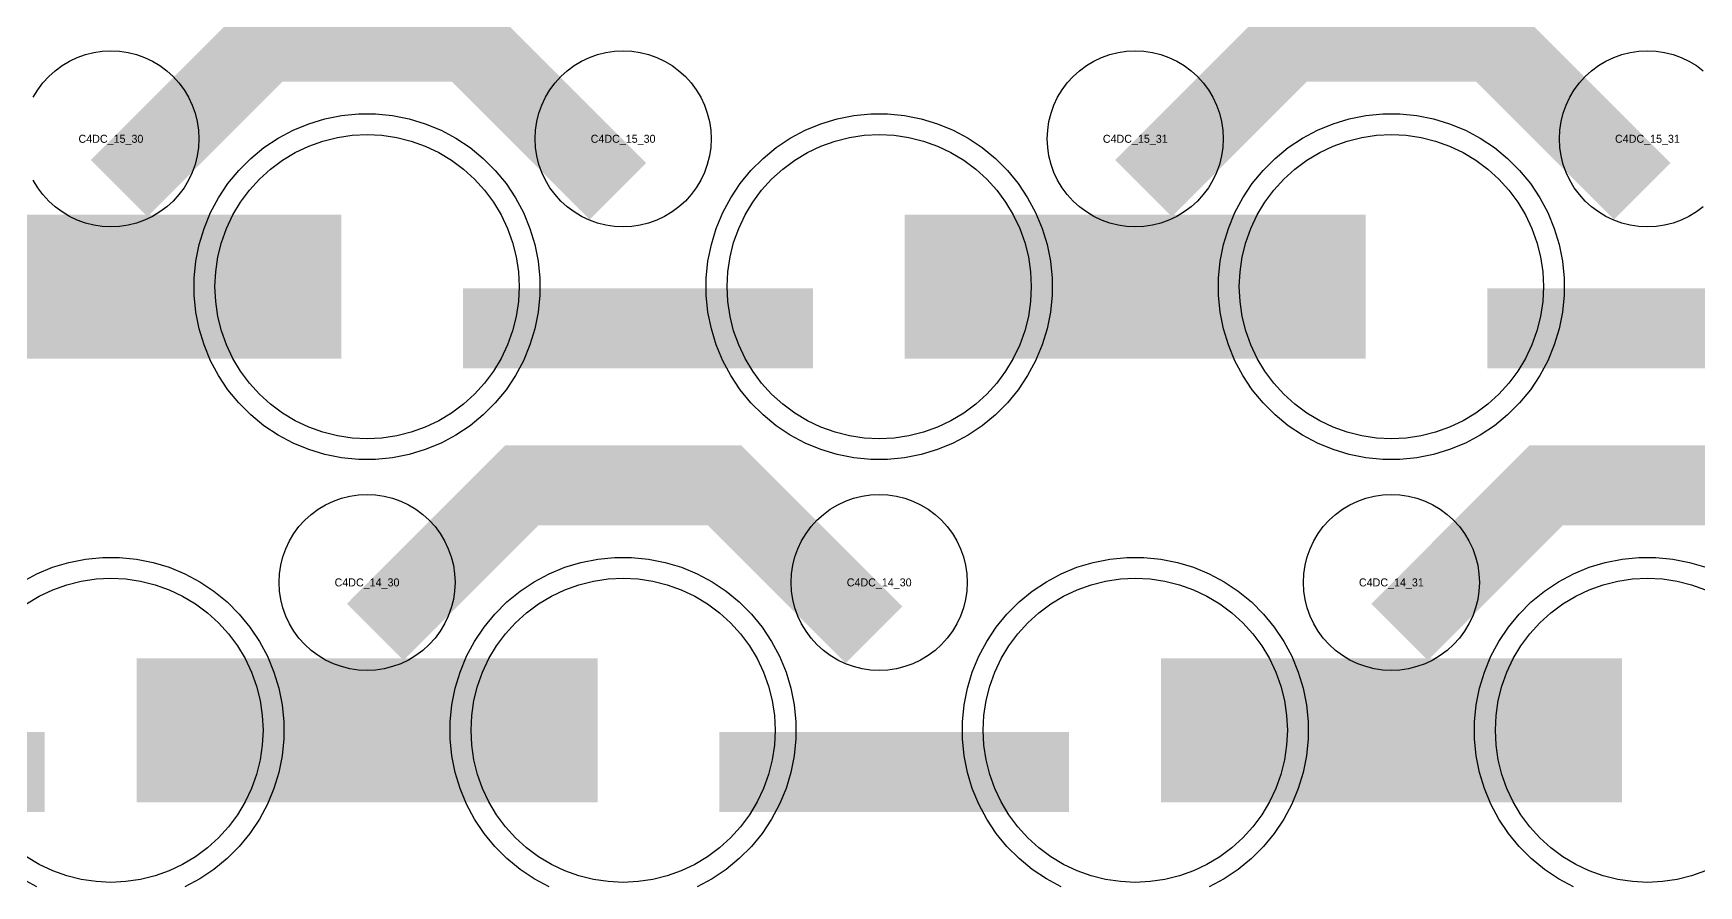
# Model space of a CAD drawing. Extents: x -11880 to 11880, y -14992 to 14992.
# Drawn here: x -2424 to -1904, y -12948 to -12682 of the extents above; entities that cross this region are included whole.
import ezdxf
from ezdxf.enums import TextEntityAlignment as Align

# ---------------------------------------------------------------- set-up
doc = ezdxf.new("R2010")
doc.units = 0
doc.header["$MEASUREMENT"] = 0
for name, color, linetype in [('GDS_775_DT_237', 138, 'CONTINUOUS'), ('RDL1_FS', 34, 'CONTINUOUS'), ('RDL_BS', 160, 'CONTINUOUS')]:
    doc.layers.add(name, color=color, linetype=linetype)

msp = doc.modelspace()

# ---------------------------------------------------------------- linework, layer by layer
at = {"layer": 'RDL1_FS', "color": 240, "true_color": 0xed1f24}
for points in [[(-2320, -12808.614), (-2324.657, -12808.385), (-2329.268, -12807.701), (-2333.791, -12806.569), (-2338.181, -12804.997), (-2342.395, -12803.005), (-2346.395, -12800.607), (-2350.14, -12797.829), (-2353.594, -12794.699), (-2356.724, -12791.245), (-2359.502, -12787.5), (-2361.9, -12783.5), (-2363.892, -12779.286), (-2365.464, -12774.896), (-2366.596, -12770.373), (-2367.28, -12765.762), (-2367.509, -12761.105), (-2367.28, -12756.448), (-2366.596, -12751.837), (-2365.464, -12747.314), (-2363.892, -12742.924), (-2361.9, -12738.71), (-2359.502, -12734.71), (-2356.724, -12730.965), (-2353.594, -12727.511), (-2350.14, -12724.381), (-2346.395, -12721.603), (-2342.395, -12719.205), (-2338.181, -12717.213), (-2333.791, -12715.641), (-2329.268, -12714.509), (-2324.657, -12713.825), (-2320, -12713.596), (-2315.343, -12713.825), (-2310.732, -12714.509), (-2306.209, -12715.641), (-2301.819, -12717.213), (-2297.605, -12719.205), (-2293.605, -12721.603), (-2289.86, -12724.381), (-2286.406, -12727.511), (-2283.276, -12730.965), (-2280.498, -12734.71), (-2278.1, -12738.71), (-2276.108, -12742.924), (-2274.536, -12747.314), (-2273.404, -12751.837), (-2272.72, -12756.448), (-2272.491, -12761.105), (-2272.72, -12765.762), (-2273.404, -12770.373), (-2274.536, -12774.896), (-2276.108, -12779.286), (-2278.1, -12783.5), (-2280.498, -12787.5), (-2283.276, -12791.245), (-2286.406, -12794.699), (-2289.86, -12797.829), (-2293.605, -12800.607), (-2297.605, -12803.005), (-2301.819, -12804.997), (-2306.209, -12806.569), (-2310.732, -12807.701), (-2315.343, -12808.385)], [(-2160, -12808.614), (-2164.657, -12808.385), (-2169.268, -12807.701), (-2173.791, -12806.569), (-2178.181, -12804.997), (-2182.395, -12803.005), (-2186.395, -12800.607), (-2190.14, -12797.829), (-2193.594, -12794.699), (-2196.724, -12791.245), (-2199.502, -12787.5), (-2201.9, -12783.5), (-2203.892, -12779.286), (-2205.464, -12774.896), (-2206.596, -12770.373), (-2207.28, -12765.762), (-2207.509, -12761.105), (-2207.28, -12756.448), (-2206.596, -12751.837), (-2205.464, -12747.314), (-2203.892, -12742.924), (-2201.9, -12738.71), (-2199.502, -12734.71), (-2196.724, -12730.965), (-2193.594, -12727.511), (-2190.14, -12724.381), (-2186.395, -12721.603), (-2182.395, -12719.205), (-2178.181, -12717.213), (-2173.791, -12715.641), (-2169.268, -12714.509), (-2164.657, -12713.825), (-2160, -12713.596), (-2155.343, -12713.825), (-2150.732, -12714.509), (-2146.209, -12715.641), (-2141.819, -12717.213), (-2137.605, -12719.205), (-2133.605, -12721.603), (-2129.86, -12724.381), (-2126.406, -12727.511), (-2123.276, -12730.965), (-2120.498, -12734.71), (-2118.1, -12738.71), (-2116.108, -12742.924), (-2114.536, -12747.314), (-2113.404, -12751.837), (-2112.72, -12756.448), (-2112.491, -12761.105), (-2112.72, -12765.762), (-2113.404, -12770.373), (-2114.536, -12774.896), (-2116.108, -12779.286), (-2118.1, -12783.5), (-2120.498, -12787.5), (-2123.276, -12791.245), (-2126.406, -12794.699), (-2129.86, -12797.829), (-2133.605, -12800.607), (-2137.605, -12803.005), (-2141.819, -12804.997), (-2146.209, -12806.569), (-2150.732, -12807.701), (-2155.343, -12808.385)], [(-2000, -12808.614), (-2004.657, -12808.385), (-2009.268, -12807.701), (-2013.791, -12806.569), (-2018.181, -12804.997), (-2022.395, -12803.005), (-2026.395, -12800.607), (-2030.14, -12797.829), (-2033.594, -12794.699), (-2036.724, -12791.245), (-2039.502, -12787.5), (-2041.9, -12783.5), (-2043.892, -12779.286), (-2045.464, -12774.896), (-2046.596, -12770.373), (-2047.28, -12765.762), (-2047.509, -12761.105), (-2047.28, -12756.448), (-2046.596, -12751.837), (-2045.464, -12747.314), (-2043.892, -12742.924), (-2041.9, -12738.71), (-2039.502, -12734.71), (-2036.724, -12730.965), (-2033.594, -12727.511), (-2030.14, -12724.381), (-2026.395, -12721.603), (-2022.395, -12719.205), (-2018.181, -12717.213), (-2013.791, -12715.641), (-2009.268, -12714.509), (-2004.657, -12713.825), (-2000, -12713.596), (-1995.343, -12713.825), (-1990.732, -12714.509), (-1986.209, -12715.641), (-1981.819, -12717.213), (-1977.605, -12719.205), (-1973.605, -12721.603), (-1969.86, -12724.381), (-1966.406, -12727.511), (-1963.276, -12730.965), (-1960.498, -12734.71), (-1958.1, -12738.71), (-1956.108, -12742.924), (-1954.536, -12747.314), (-1953.404, -12751.837), (-1952.72, -12756.448), (-1952.491, -12761.105), (-1952.72, -12765.762), (-1953.404, -12770.373), (-1954.536, -12774.896), (-1956.108, -12779.286), (-1958.1, -12783.5), (-1960.498, -12787.5), (-1963.276, -12791.245), (-1966.406, -12794.699), (-1969.86, -12797.829), (-1973.605, -12800.607), (-1977.605, -12803.005), (-1981.819, -12804.997), (-1986.209, -12806.569), (-1990.732, -12807.701), (-1995.343, -12808.385)]]:
    msp.add_lwpolyline(points, close=True, dxfattribs=at)
for points in [[(-2471.998, -12761.105, 45, 45, 0), (-2399.998, -12761.105, 45, 45, 0)], [(-2399.998, -12761.105, 45, 45, 0), (-2327.998, -12761.105, 45, 45, 0)], [(-2151.998, -12761.105, 45, 45, 0), (-2079.998, -12761.105, 45, 45, 0)], [(-2079.998, -12761.105, 45, 45, 0), (-2007.998, -12761.105, 45, 45, 0)]]:
    msp.add_lwpolyline(points, format="xyseb", dxfattribs=at)
at = {"layer": 'RDL1_FS'}
for points in [[(-2426.395, -12860.163), (-2422.395, -12857.765), (-2418.181, -12855.773), (-2413.791, -12854.201), (-2409.268, -12853.069), (-2404.657, -12852.385), (-2400, -12852.156), (-2395.343, -12852.385), (-2390.732, -12853.069), (-2386.209, -12854.201), (-2381.819, -12855.773), (-2377.605, -12857.765), (-2373.605, -12860.163), (-2369.86, -12862.941), (-2366.406, -12866.071), (-2363.276, -12869.525), (-2360.498, -12873.27), (-2358.1, -12877.27), (-2356.108, -12881.484), (-2354.536, -12885.874), (-2353.404, -12890.397), (-2352.72, -12895.008), (-2352.491, -12899.665), (-2352.72, -12904.322), (-2353.404, -12908.933), (-2354.536, -12913.456), (-2356.108, -12917.846), (-2358.1, -12922.06), (-2360.498, -12926.06), (-2363.276, -12929.805), (-2366.406, -12933.259), (-2369.86, -12936.389), (-2373.605, -12939.167), (-2377.605, -12941.565), (-2381.819, -12943.557), (-2386.209, -12945.129), (-2390.732, -12946.261), (-2395.343, -12946.945), (-2400, -12947.174), (-2404.657, -12946.945), (-2409.268, -12946.261), (-2413.791, -12945.129), (-2418.181, -12943.557), (-2422.395, -12941.565), (-2426.395, -12939.167)], [(-1901.819, -12943.557), (-1906.209, -12945.129), (-1910.732, -12946.261), (-1915.343, -12946.945), (-1920, -12947.174), (-1924.657, -12946.945), (-1929.268, -12946.261), (-1933.791, -12945.129), (-1938.181, -12943.557), (-1942.395, -12941.565), (-1946.395, -12939.167), (-1950.14, -12936.389), (-1953.594, -12933.259), (-1956.724, -12929.805), (-1959.502, -12926.06), (-1961.9, -12922.06), (-1963.892, -12917.846), (-1965.464, -12913.456), (-1966.596, -12908.933), (-1967.28, -12904.322), (-1967.509, -12899.665), (-1967.28, -12895.008), (-1966.596, -12890.397), (-1965.464, -12885.874), (-1963.892, -12881.484), (-1961.9, -12877.27), (-1959.502, -12873.27), (-1956.724, -12869.525), (-1953.594, -12866.071), (-1950.14, -12862.941), (-1946.395, -12860.163), (-1942.395, -12857.765), (-1938.181, -12855.773), (-1933.791, -12854.201), (-1929.268, -12853.069), (-1924.657, -12852.385), (-1920, -12852.156), (-1915.343, -12852.385), (-1910.732, -12853.069), (-1906.209, -12854.201), (-1901.819, -12855.773)]]:
    msp.add_lwpolyline(points, dxfattribs=at)
for points in [[(-2240, -12947.174), (-2244.657, -12946.945), (-2249.268, -12946.261), (-2253.791, -12945.129), (-2258.181, -12943.557), (-2262.395, -12941.565), (-2266.395, -12939.167), (-2270.14, -12936.389), (-2273.594, -12933.259), (-2276.724, -12929.805), (-2279.502, -12926.06), (-2281.9, -12922.06), (-2283.892, -12917.846), (-2285.464, -12913.456), (-2286.596, -12908.933), (-2287.28, -12904.322), (-2287.509, -12899.665), (-2287.28, -12895.008), (-2286.596, -12890.397), (-2285.464, -12885.874), (-2283.892, -12881.484), (-2281.9, -12877.27), (-2279.502, -12873.27), (-2276.724, -12869.525), (-2273.594, -12866.071), (-2270.14, -12862.941), (-2266.395, -12860.163), (-2262.395, -12857.765), (-2258.181, -12855.773), (-2253.791, -12854.201), (-2249.268, -12853.069), (-2244.657, -12852.385), (-2240, -12852.156), (-2235.343, -12852.385), (-2230.732, -12853.069), (-2226.209, -12854.201), (-2221.819, -12855.773), (-2217.605, -12857.765), (-2213.605, -12860.163), (-2209.86, -12862.941), (-2206.406, -12866.071), (-2203.276, -12869.525), (-2200.498, -12873.27), (-2198.1, -12877.27), (-2196.108, -12881.484), (-2194.536, -12885.874), (-2193.404, -12890.397), (-2192.72, -12895.008), (-2192.491, -12899.665), (-2192.72, -12904.322), (-2193.404, -12908.933), (-2194.536, -12913.456), (-2196.108, -12917.846), (-2198.1, -12922.06), (-2200.498, -12926.06), (-2203.276, -12929.805), (-2206.406, -12933.259), (-2209.86, -12936.389), (-2213.605, -12939.167), (-2217.605, -12941.565), (-2221.819, -12943.557), (-2226.209, -12945.129), (-2230.732, -12946.261), (-2235.343, -12946.945)], [(-2080, -12947.174), (-2084.657, -12946.945), (-2089.268, -12946.261), (-2093.791, -12945.129), (-2098.181, -12943.557), (-2102.395, -12941.565), (-2106.395, -12939.167), (-2110.14, -12936.389), (-2113.594, -12933.259), (-2116.724, -12929.805), (-2119.502, -12926.06), (-2121.9, -12922.06), (-2123.892, -12917.846), (-2125.464, -12913.456), (-2126.596, -12908.933), (-2127.28, -12904.322), (-2127.509, -12899.665), (-2127.28, -12895.008), (-2126.596, -12890.397), (-2125.464, -12885.874), (-2123.892, -12881.484), (-2121.9, -12877.27), (-2119.502, -12873.27), (-2116.724, -12869.525), (-2113.594, -12866.071), (-2110.14, -12862.941), (-2106.395, -12860.163), (-2102.395, -12857.765), (-2098.181, -12855.773), (-2093.791, -12854.201), (-2089.268, -12853.069), (-2084.657, -12852.385), (-2080, -12852.156), (-2075.343, -12852.385), (-2070.732, -12853.069), (-2066.209, -12854.201), (-2061.819, -12855.773), (-2057.605, -12857.765), (-2053.605, -12860.163), (-2049.86, -12862.941), (-2046.406, -12866.071), (-2043.276, -12869.525), (-2040.498, -12873.27), (-2038.1, -12877.27), (-2036.108, -12881.484), (-2034.536, -12885.874), (-2033.404, -12890.397), (-2032.72, -12895.008), (-2032.491, -12899.665), (-2032.72, -12904.322), (-2033.404, -12908.933), (-2034.536, -12913.456), (-2036.108, -12917.846), (-2038.1, -12922.06), (-2040.498, -12926.06), (-2043.276, -12929.805), (-2046.406, -12933.259), (-2049.86, -12936.389), (-2053.605, -12939.167), (-2057.605, -12941.565), (-2061.819, -12943.557), (-2066.209, -12945.129), (-2070.732, -12946.261), (-2075.343, -12946.945)]]:
    msp.add_lwpolyline(points, close=True, dxfattribs=at)
for points in [[(-2391.998, -12899.665, 45, 45, 0), (-2319.998, -12899.665, 45, 45, 0)], [(-2319.998, -12899.665, 45, 45, 0), (-2247.998, -12899.665, 45, 45, 0)], [(-2071.998, -12899.665, 45, 45, 0), (-1999.998, -12899.665, 45, 45, 0)], [(-1999.998, -12899.665, 45, 45, 0), (-1927.998, -12899.665, 45, 45, 0)]]:
    msp.add_lwpolyline(points, format="xyseb", dxfattribs=at)
at = {"layer": 'RDL_BS'}
for points in [[(-2397.438, -12730.419, 25, 25, 0), (-2351.623, -12684.604, 25, 25, 0), (-2318.07, -12684.604, 25, 25, 0)], [(-2241.599, -12731.318, 25, 25, 0), (-2288.313, -12684.604, 25, 25, 0), (-2318.071, -12684.604, 25, 25, 0)], [(-2077.438, -12730.419, 25, 25, 0), (-2031.623, -12684.604, 25, 25, 0), (-1998.07, -12684.604, 25, 25, 0)], [(-1921.599, -12731.318, 25, 25, 0), (-1968.313, -12684.604, 25, 25, 0), (-1998.071, -12684.604, 25, 25, 0)], [(-2317.438, -12868.979, 25, 25, 0), (-2271.623, -12823.164, 25, 25, 0), (-2238.07, -12823.164, 25, 25, 0)], [(-2161.599, -12869.878, 25, 25, 0), (-2208.313, -12823.164, 25, 25, 0), (-2238.071, -12823.164, 25, 25, 0)], [(-1997.438, -12868.979, 25, 25, 0), (-1951.623, -12823.164, 25, 25, 0), (-1918.07, -12823.164, 25, 25, 0)], [(-1841.599, -12869.878, 25, 25, 0), (-1888.313, -12823.164, 25, 25, 0), (-1918.071, -12823.164, 25, 25, 0)], [(-2529.984, -12912.678, 25, 25, 0), (-2420.719, -12912.678, 25, 25, 0)], [(-2209.984, -12912.678, 25, 25, 0), (-2100.719, -12912.678, 25, 25, 0)]]:
    msp.add_lwpolyline(points, format="xyseb", dxfattribs=at)
for points in [[(-2424.25, -12701.961), (-2422.857, -12699.637), (-2421.254, -12697.474), (-2419.442, -12695.475), (-2417.443, -12693.663), (-2415.28, -12692.06), (-2412.956, -12690.667), (-2410.519, -12689.515), (-2407.984, -12688.608), (-2405.365, -12687.951), (-2402.693, -12687.555), (-2400, -12687.423), (-2397.307, -12687.555), (-2394.635, -12687.951), (-2392.016, -12688.608), (-2389.481, -12689.515), (-2387.044, -12690.667), (-2384.72, -12692.06), (-2382.557, -12693.663), (-2380.558, -12695.475), (-2378.746, -12697.474), (-2377.143, -12699.637), (-2375.75, -12701.961), (-2374.598, -12704.398), (-2373.691, -12706.933), (-2373.034, -12709.552), (-2372.638, -12712.224), (-2372.506, -12714.917), (-2372.638, -12717.61), (-2373.034, -12720.282), (-2373.691, -12722.901), (-2374.598, -12725.436), (-2375.75, -12727.873), (-2377.143, -12730.197), (-2378.746, -12732.36), (-2380.558, -12734.359), (-2382.557, -12736.171), (-2384.72, -12737.774), (-2387.044, -12739.167), (-2389.481, -12740.319), (-2392.016, -12741.226), (-2394.635, -12741.883), (-2397.307, -12742.279), (-2400, -12742.411), (-2402.693, -12742.279), (-2405.365, -12741.883), (-2407.984, -12741.226), (-2410.519, -12740.319), (-2412.956, -12739.167), (-2415.28, -12737.774), (-2417.443, -12736.171), (-2419.442, -12734.359), (-2421.254, -12732.36), (-2422.857, -12730.197), (-2424.25, -12727.873)], [(-1902.557, -12736.171), (-1904.72, -12737.774), (-1907.044, -12739.167), (-1909.481, -12740.319), (-1912.016, -12741.226), (-1914.635, -12741.883), (-1917.307, -12742.279), (-1920, -12742.411), (-1922.693, -12742.279), (-1925.365, -12741.883), (-1927.984, -12741.226), (-1930.519, -12740.319), (-1932.956, -12739.167), (-1935.28, -12737.774), (-1937.443, -12736.171), (-1939.442, -12734.359), (-1941.254, -12732.36), (-1942.857, -12730.197), (-1944.25, -12727.873), (-1945.402, -12725.436), (-1946.309, -12722.901), (-1946.966, -12720.282), (-1947.362, -12717.61), (-1947.494, -12714.917), (-1947.362, -12712.224), (-1946.966, -12709.552), (-1946.309, -12706.933), (-1945.402, -12704.398), (-1944.25, -12701.961), (-1942.857, -12699.637), (-1941.254, -12697.474), (-1939.442, -12695.475), (-1937.443, -12693.663), (-1935.28, -12692.06), (-1932.956, -12690.667), (-1930.519, -12689.515), (-1927.984, -12688.608), (-1925.365, -12687.951), (-1922.693, -12687.555), (-1920, -12687.423), (-1917.307, -12687.555), (-1914.635, -12687.951), (-1912.016, -12688.608), (-1909.481, -12689.515), (-1907.044, -12690.667), (-1904.72, -12692.06), (-1902.557, -12693.663)], [(-2427.777, -12853.282), (-2423.115, -12850.79), (-2418.205, -12848.759), (-2413.165, -12847.228), (-2407.938, -12846.182), (-2402.644, -12845.665), (-2397.356, -12845.665), (-2392.062, -12846.182), (-2386.835, -12847.228), (-2381.795, -12848.759), (-2376.885, -12850.79), (-2372.223, -12853.282), (-2367.809, -12856.229), (-2363.708, -12859.591), (-2359.926, -12863.373), (-2356.564, -12867.474), (-2353.617, -12871.888), (-2351.125, -12876.55), (-2349.094, -12881.46), (-2347.563, -12886.5), (-2346.517, -12891.727), (-2346, -12897.021), (-2346, -12902.309), (-2346.517, -12907.603), (-2347.563, -12912.83), (-2349.094, -12917.87), (-2351.125, -12922.78), (-2353.617, -12927.442), (-2356.564, -12931.856), (-2359.926, -12935.957), (-2363.708, -12939.739), (-2367.809, -12943.101), (-2372.223, -12946.048), (-2376.885, -12948.54)], [(-2263.115, -12948.54), (-2267.777, -12946.048), (-2272.191, -12943.101), (-2276.292, -12939.739), (-2280.074, -12935.957), (-2283.436, -12931.856), (-2286.383, -12927.442), (-2288.875, -12922.78), (-2290.906, -12917.87), (-2292.437, -12912.83), (-2293.483, -12907.603), (-2294, -12902.309), (-2294, -12897.021), (-2293.483, -12891.727), (-2292.437, -12886.5), (-2290.906, -12881.46), (-2288.875, -12876.55), (-2286.383, -12871.888), (-2283.436, -12867.474), (-2280.074, -12863.373), (-2276.292, -12859.591), (-2272.191, -12856.229), (-2267.777, -12853.282), (-2263.115, -12850.79), (-2258.205, -12848.759), (-2253.165, -12847.228), (-2247.938, -12846.182), (-2242.644, -12845.665), (-2237.356, -12845.665), (-2232.062, -12846.182), (-2226.835, -12847.228), (-2221.795, -12848.759), (-2216.885, -12850.79), (-2212.223, -12853.282), (-2207.809, -12856.229), (-2203.708, -12859.591), (-2199.926, -12863.373), (-2196.564, -12867.474), (-2193.617, -12871.888), (-2191.125, -12876.55), (-2189.094, -12881.46), (-2187.563, -12886.5), (-2186.517, -12891.727), (-2186, -12897.021), (-2186, -12902.309), (-2186.517, -12907.603), (-2187.563, -12912.83), (-2189.094, -12917.87), (-2191.125, -12922.78), (-2193.617, -12927.442), (-2196.564, -12931.856), (-2199.926, -12935.957), (-2203.708, -12939.739), (-2207.809, -12943.101), (-2212.223, -12946.048), (-2216.885, -12948.54)], [(-2103.115, -12948.54), (-2107.777, -12946.048), (-2112.191, -12943.101), (-2116.292, -12939.739), (-2120.074, -12935.957), (-2123.436, -12931.856), (-2126.383, -12927.442), (-2128.875, -12922.78), (-2130.906, -12917.87), (-2132.437, -12912.83), (-2133.483, -12907.603), (-2134, -12902.309), (-2134, -12897.021), (-2133.483, -12891.727), (-2132.437, -12886.5), (-2130.906, -12881.46), (-2128.875, -12876.55), (-2126.383, -12871.888), (-2123.436, -12867.474), (-2120.074, -12863.373), (-2116.292, -12859.591), (-2112.191, -12856.229), (-2107.777, -12853.282), (-2103.115, -12850.79), (-2098.205, -12848.759), (-2093.165, -12847.228), (-2087.938, -12846.182), (-2082.644, -12845.665), (-2077.356, -12845.665), (-2072.062, -12846.182), (-2066.835, -12847.228), (-2061.795, -12848.759), (-2056.885, -12850.79), (-2052.223, -12853.282), (-2047.809, -12856.229), (-2043.708, -12859.591), (-2039.926, -12863.373), (-2036.564, -12867.474), (-2033.617, -12871.888), (-2031.125, -12876.55), (-2029.094, -12881.46), (-2027.563, -12886.5), (-2026.517, -12891.727), (-2026, -12897.021), (-2026, -12902.309), (-2026.517, -12907.603), (-2027.563, -12912.83), (-2029.094, -12917.87), (-2031.125, -12922.78), (-2033.617, -12927.442), (-2036.564, -12931.856), (-2039.926, -12935.957), (-2043.708, -12939.739), (-2047.809, -12943.101), (-2052.223, -12946.048), (-2056.885, -12948.54)], [(-1943.115, -12948.54), (-1947.777, -12946.048), (-1952.191, -12943.101), (-1956.292, -12939.739), (-1960.074, -12935.957), (-1963.436, -12931.856), (-1966.383, -12927.442), (-1968.875, -12922.78), (-1970.906, -12917.87), (-1972.437, -12912.83), (-1973.483, -12907.603), (-1974, -12902.309), (-1974, -12897.021), (-1973.483, -12891.727), (-1972.437, -12886.5), (-1970.906, -12881.46), (-1968.875, -12876.55), (-1966.383, -12871.888), (-1963.436, -12867.474), (-1960.074, -12863.373), (-1956.292, -12859.591), (-1952.191, -12856.229), (-1947.777, -12853.282), (-1943.115, -12850.79), (-1938.205, -12848.759), (-1933.165, -12847.228), (-1927.938, -12846.182), (-1922.644, -12845.665), (-1917.356, -12845.665), (-1912.062, -12846.182), (-1906.835, -12847.228), (-1901.795, -12848.759)], [(-2423.115, -12948.54), (-2427.777, -12946.048)]]:
    msp.add_lwpolyline(points, dxfattribs=at)
for points in [[(-2240, -12742.411), (-2242.693, -12742.279), (-2245.365, -12741.883), (-2247.984, -12741.226), (-2250.519, -12740.319), (-2252.956, -12739.167), (-2255.28, -12737.774), (-2257.443, -12736.171), (-2259.442, -12734.359), (-2261.254, -12732.36), (-2262.857, -12730.197), (-2264.25, -12727.873), (-2265.402, -12725.436), (-2266.309, -12722.901), (-2266.966, -12720.282), (-2267.362, -12717.61), (-2267.494, -12714.917), (-2267.362, -12712.224), (-2266.966, -12709.552), (-2266.309, -12706.933), (-2265.402, -12704.398), (-2264.25, -12701.961), (-2262.857, -12699.637), (-2261.254, -12697.474), (-2259.442, -12695.475), (-2257.443, -12693.663), (-2255.28, -12692.06), (-2252.956, -12690.667), (-2250.519, -12689.515), (-2247.984, -12688.608), (-2245.365, -12687.951), (-2242.693, -12687.555), (-2240, -12687.423), (-2237.307, -12687.555), (-2234.635, -12687.951), (-2232.016, -12688.608), (-2229.481, -12689.515), (-2227.044, -12690.667), (-2224.72, -12692.06), (-2222.557, -12693.663), (-2220.558, -12695.475), (-2218.746, -12697.474), (-2217.143, -12699.637), (-2215.75, -12701.961), (-2214.598, -12704.398), (-2213.691, -12706.933), (-2213.034, -12709.552), (-2212.638, -12712.224), (-2212.506, -12714.917), (-2212.638, -12717.61), (-2213.034, -12720.282), (-2213.691, -12722.901), (-2214.598, -12725.436), (-2215.75, -12727.873), (-2217.143, -12730.197), (-2218.746, -12732.36), (-2220.558, -12734.359), (-2222.557, -12736.171), (-2224.72, -12737.774), (-2227.044, -12739.167), (-2229.481, -12740.319), (-2232.016, -12741.226), (-2234.635, -12741.883), (-2237.307, -12742.279)], [(-2080, -12742.411), (-2082.693, -12742.279), (-2085.365, -12741.883), (-2087.984, -12741.226), (-2090.519, -12740.319), (-2092.956, -12739.167), (-2095.28, -12737.774), (-2097.443, -12736.171), (-2099.442, -12734.359), (-2101.254, -12732.36), (-2102.857, -12730.197), (-2104.25, -12727.873), (-2105.402, -12725.436), (-2106.309, -12722.901), (-2106.966, -12720.282), (-2107.362, -12717.61), (-2107.494, -12714.917), (-2107.362, -12712.224), (-2106.966, -12709.552), (-2106.309, -12706.933), (-2105.402, -12704.398), (-2104.25, -12701.961), (-2102.857, -12699.637), (-2101.254, -12697.474), (-2099.442, -12695.475), (-2097.443, -12693.663), (-2095.28, -12692.06), (-2092.956, -12690.667), (-2090.519, -12689.515), (-2087.984, -12688.608), (-2085.365, -12687.951), (-2082.693, -12687.555), (-2080, -12687.423), (-2077.307, -12687.555), (-2074.635, -12687.951), (-2072.016, -12688.608), (-2069.481, -12689.515), (-2067.044, -12690.667), (-2064.72, -12692.06), (-2062.557, -12693.663), (-2060.558, -12695.475), (-2058.746, -12697.474), (-2057.143, -12699.637), (-2055.75, -12701.961), (-2054.598, -12704.398), (-2053.691, -12706.933), (-2053.034, -12709.552), (-2052.638, -12712.224), (-2052.506, -12714.917), (-2052.638, -12717.61), (-2053.034, -12720.282), (-2053.691, -12722.901), (-2054.598, -12725.436), (-2055.75, -12727.873), (-2057.143, -12730.197), (-2058.746, -12732.36), (-2060.558, -12734.359), (-2062.557, -12736.171), (-2064.72, -12737.774), (-2067.044, -12739.167), (-2069.481, -12740.319), (-2072.016, -12741.226), (-2074.635, -12741.883), (-2077.307, -12742.279)], [(-2320, -12880.971), (-2322.693, -12880.839), (-2325.365, -12880.443), (-2327.984, -12879.786), (-2330.519, -12878.879), (-2332.956, -12877.727), (-2335.28, -12876.334), (-2337.443, -12874.731), (-2339.442, -12872.919), (-2341.254, -12870.92), (-2342.857, -12868.757), (-2344.25, -12866.433), (-2345.402, -12863.996), (-2346.309, -12861.461), (-2346.966, -12858.842), (-2347.362, -12856.17), (-2347.494, -12853.477), (-2347.362, -12850.784), (-2346.966, -12848.112), (-2346.309, -12845.493), (-2345.402, -12842.958), (-2344.25, -12840.521), (-2342.857, -12838.197), (-2341.254, -12836.034), (-2339.442, -12834.035), (-2337.443, -12832.223), (-2335.28, -12830.62), (-2332.956, -12829.227), (-2330.519, -12828.075), (-2327.984, -12827.168), (-2325.365, -12826.511), (-2322.693, -12826.115), (-2320, -12825.983), (-2317.307, -12826.115), (-2314.635, -12826.511), (-2312.016, -12827.168), (-2309.481, -12828.075), (-2307.044, -12829.227), (-2304.72, -12830.62), (-2302.557, -12832.223), (-2300.558, -12834.035), (-2298.746, -12836.034), (-2297.143, -12838.197), (-2295.75, -12840.521), (-2294.598, -12842.958), (-2293.691, -12845.493), (-2293.034, -12848.112), (-2292.638, -12850.784), (-2292.506, -12853.477), (-2292.638, -12856.17), (-2293.034, -12858.842), (-2293.691, -12861.461), (-2294.598, -12863.996), (-2295.75, -12866.433), (-2297.143, -12868.757), (-2298.746, -12870.92), (-2300.558, -12872.919), (-2302.557, -12874.731), (-2304.72, -12876.334), (-2307.044, -12877.727), (-2309.481, -12878.879), (-2312.016, -12879.786), (-2314.635, -12880.443), (-2317.307, -12880.839)], [(-2160, -12880.971), (-2162.693, -12880.839), (-2165.365, -12880.443), (-2167.984, -12879.786), (-2170.519, -12878.879), (-2172.956, -12877.727), (-2175.28, -12876.334), (-2177.443, -12874.731), (-2179.442, -12872.919), (-2181.254, -12870.92), (-2182.857, -12868.757), (-2184.25, -12866.433), (-2185.402, -12863.996), (-2186.309, -12861.461), (-2186.966, -12858.842), (-2187.362, -12856.17), (-2187.494, -12853.477), (-2187.362, -12850.784), (-2186.966, -12848.112), (-2186.309, -12845.493), (-2185.402, -12842.958), (-2184.25, -12840.521), (-2182.857, -12838.197), (-2181.254, -12836.034), (-2179.442, -12834.035), (-2177.443, -12832.223), (-2175.28, -12830.62), (-2172.956, -12829.227), (-2170.519, -12828.075), (-2167.984, -12827.168), (-2165.365, -12826.511), (-2162.693, -12826.115), (-2160, -12825.983), (-2157.307, -12826.115), (-2154.635, -12826.511), (-2152.016, -12827.168), (-2149.481, -12828.075), (-2147.044, -12829.227), (-2144.72, -12830.62), (-2142.557, -12832.223), (-2140.558, -12834.035), (-2138.746, -12836.034), (-2137.143, -12838.197), (-2135.75, -12840.521), (-2134.598, -12842.958), (-2133.691, -12845.493), (-2133.034, -12848.112), (-2132.638, -12850.784), (-2132.506, -12853.477), (-2132.638, -12856.17), (-2133.034, -12858.842), (-2133.691, -12861.461), (-2134.598, -12863.996), (-2135.75, -12866.433), (-2137.143, -12868.757), (-2138.746, -12870.92), (-2140.558, -12872.919), (-2142.557, -12874.731), (-2144.72, -12876.334), (-2147.044, -12877.727), (-2149.481, -12878.879), (-2152.016, -12879.786), (-2154.635, -12880.443), (-2157.307, -12880.839)], [(-2000, -12880.971), (-2002.693, -12880.839), (-2005.365, -12880.443), (-2007.984, -12879.786), (-2010.519, -12878.879), (-2012.956, -12877.727), (-2015.28, -12876.334), (-2017.443, -12874.731), (-2019.442, -12872.919), (-2021.254, -12870.92), (-2022.857, -12868.757), (-2024.25, -12866.433), (-2025.402, -12863.996), (-2026.309, -12861.461), (-2026.966, -12858.842), (-2027.362, -12856.17), (-2027.494, -12853.477), (-2027.362, -12850.784), (-2026.966, -12848.112), (-2026.309, -12845.493), (-2025.402, -12842.958), (-2024.25, -12840.521), (-2022.857, -12838.197), (-2021.254, -12836.034), (-2019.442, -12834.035), (-2017.443, -12832.223), (-2015.28, -12830.62), (-2012.956, -12829.227), (-2010.519, -12828.075), (-2007.984, -12827.168), (-2005.365, -12826.511), (-2002.693, -12826.115), (-2000, -12825.983), (-1997.307, -12826.115), (-1994.635, -12826.511), (-1992.016, -12827.168), (-1989.481, -12828.075), (-1987.044, -12829.227), (-1984.72, -12830.62), (-1982.557, -12832.223), (-1980.558, -12834.035), (-1978.746, -12836.034), (-1977.143, -12838.197), (-1975.75, -12840.521), (-1974.598, -12842.958), (-1973.691, -12845.493), (-1973.034, -12848.112), (-1972.638, -12850.784), (-1972.506, -12853.477), (-1972.638, -12856.17), (-1973.034, -12858.842), (-1973.691, -12861.461), (-1974.598, -12863.996), (-1975.75, -12866.433), (-1977.143, -12868.757), (-1978.746, -12870.92), (-1980.558, -12872.919), (-1982.557, -12874.731), (-1984.72, -12876.334), (-1987.044, -12877.727), (-1989.481, -12878.879), (-1992.016, -12879.786), (-1994.635, -12880.443), (-1997.307, -12880.839)]]:
    msp.add_lwpolyline(points, close=True, dxfattribs=at)
at = {"layer": 'RDL_BS', "color": 240, "true_color": 0xed1f24}
for points in [[(-2322.644, -12815.105), (-2327.938, -12814.588), (-2333.165, -12813.542), (-2338.205, -12812.011), (-2343.115, -12809.98), (-2347.777, -12807.488), (-2352.191, -12804.541), (-2356.292, -12801.179), (-2360.074, -12797.397), (-2363.436, -12793.296), (-2366.383, -12788.882), (-2368.875, -12784.22), (-2370.906, -12779.31), (-2372.437, -12774.27), (-2373.483, -12769.043), (-2374, -12763.749), (-2374, -12758.461), (-2373.483, -12753.167), (-2372.437, -12747.94), (-2370.906, -12742.9), (-2368.875, -12737.99), (-2366.383, -12733.328), (-2363.436, -12728.914), (-2360.074, -12724.813), (-2356.292, -12721.031), (-2352.191, -12717.669), (-2347.777, -12714.722), (-2343.115, -12712.23), (-2338.205, -12710.199), (-2333.165, -12708.668), (-2327.938, -12707.622), (-2322.644, -12707.105), (-2317.356, -12707.105), (-2312.062, -12707.622), (-2306.835, -12708.668), (-2301.795, -12710.199), (-2296.885, -12712.23), (-2292.223, -12714.722), (-2287.809, -12717.669), (-2283.708, -12721.031), (-2279.926, -12724.813), (-2276.564, -12728.914), (-2273.617, -12733.328), (-2271.125, -12737.99), (-2269.094, -12742.9), (-2267.563, -12747.94), (-2266.517, -12753.167), (-2266, -12758.461), (-2266, -12763.749), (-2266.517, -12769.043), (-2267.563, -12774.27), (-2269.094, -12779.31), (-2271.125, -12784.22), (-2273.617, -12788.882), (-2276.564, -12793.296), (-2279.926, -12797.397), (-2283.708, -12801.179), (-2287.809, -12804.541), (-2292.223, -12807.488), (-2296.885, -12809.98), (-2301.795, -12812.011), (-2306.835, -12813.542), (-2312.062, -12814.588), (-2317.356, -12815.105)], [(-2162.644, -12815.105), (-2167.938, -12814.588), (-2173.165, -12813.542), (-2178.205, -12812.011), (-2183.115, -12809.98), (-2187.777, -12807.488), (-2192.191, -12804.541), (-2196.292, -12801.179), (-2200.074, -12797.397), (-2203.436, -12793.296), (-2206.383, -12788.882), (-2208.875, -12784.22), (-2210.906, -12779.31), (-2212.437, -12774.27), (-2213.483, -12769.043), (-2214, -12763.749), (-2214, -12758.461), (-2213.483, -12753.167), (-2212.437, -12747.94), (-2210.906, -12742.9), (-2208.875, -12737.99), (-2206.383, -12733.328), (-2203.436, -12728.914), (-2200.074, -12724.813), (-2196.292, -12721.031), (-2192.191, -12717.669), (-2187.777, -12714.722), (-2183.115, -12712.23), (-2178.205, -12710.199), (-2173.165, -12708.668), (-2167.938, -12707.622), (-2162.644, -12707.105), (-2157.356, -12707.105), (-2152.062, -12707.622), (-2146.835, -12708.668), (-2141.795, -12710.199), (-2136.885, -12712.23), (-2132.223, -12714.722), (-2127.809, -12717.669), (-2123.708, -12721.031), (-2119.926, -12724.813), (-2116.564, -12728.914), (-2113.617, -12733.328), (-2111.125, -12737.99), (-2109.094, -12742.9), (-2107.563, -12747.94), (-2106.517, -12753.167), (-2106, -12758.461), (-2106, -12763.749), (-2106.517, -12769.043), (-2107.563, -12774.27), (-2109.094, -12779.31), (-2111.125, -12784.22), (-2113.617, -12788.882), (-2116.564, -12793.296), (-2119.926, -12797.397), (-2123.708, -12801.179), (-2127.809, -12804.541), (-2132.223, -12807.488), (-2136.885, -12809.98), (-2141.795, -12812.011), (-2146.835, -12813.542), (-2152.062, -12814.588), (-2157.356, -12815.105)], [(-2002.644, -12815.105), (-2007.938, -12814.588), (-2013.165, -12813.542), (-2018.205, -12812.011), (-2023.115, -12809.98), (-2027.777, -12807.488), (-2032.191, -12804.541), (-2036.292, -12801.179), (-2040.074, -12797.397), (-2043.436, -12793.296), (-2046.383, -12788.882), (-2048.875, -12784.22), (-2050.906, -12779.31), (-2052.437, -12774.27), (-2053.483, -12769.043), (-2054, -12763.749), (-2054, -12758.461), (-2053.483, -12753.167), (-2052.437, -12747.94), (-2050.906, -12742.9), (-2048.875, -12737.99), (-2046.383, -12733.328), (-2043.436, -12728.914), (-2040.074, -12724.813), (-2036.292, -12721.031), (-2032.191, -12717.669), (-2027.777, -12714.722), (-2023.115, -12712.23), (-2018.205, -12710.199), (-2013.165, -12708.668), (-2007.938, -12707.622), (-2002.644, -12707.105), (-1997.356, -12707.105), (-1992.062, -12707.622), (-1986.835, -12708.668), (-1981.795, -12710.199), (-1976.885, -12712.23), (-1972.223, -12714.722), (-1967.809, -12717.669), (-1963.708, -12721.031), (-1959.926, -12724.813), (-1956.564, -12728.914), (-1953.617, -12733.328), (-1951.125, -12737.99), (-1949.094, -12742.9), (-1947.563, -12747.94), (-1946.517, -12753.167), (-1946, -12758.461), (-1946, -12763.749), (-1946.517, -12769.043), (-1947.563, -12774.27), (-1949.094, -12779.31), (-1951.125, -12784.22), (-1953.617, -12788.882), (-1956.564, -12793.296), (-1959.926, -12797.397), (-1963.708, -12801.179), (-1967.809, -12804.541), (-1972.223, -12807.488), (-1976.885, -12809.98), (-1981.795, -12812.011), (-1986.835, -12813.542), (-1992.062, -12814.588), (-1997.356, -12815.105)]]:
    msp.add_lwpolyline(points, close=True, dxfattribs=at)
for points in [[(-2289.984, -12774.118, 25, 25, 0), (-2180.719, -12774.118, 25, 25, 0)], [(-1969.984, -12774.118, 25, 25, 0), (-1860.719, -12774.118, 25, 25, 0)]]:
    msp.add_lwpolyline(points, format="xyseb", dxfattribs=at)

# ---------------------------------------------------------------- texts
at = {"layer": 'GDS_775_DT_237'}
for s, p in [('C4DC_15_30', (-2400, -12714.917)), ('C4DC_15_30', (-2400, -12714.917)), ('C4DC_15_30', (-2240, -12714.917)), ('C4DC_15_30', (-2240, -12714.917)), ('C4DC_15_31', (-2080, -12714.917)), ('C4DC_15_31', (-2080, -12714.917)), ('C4DC_15_31', (-1920, -12714.917)), ('C4DC_15_31', (-1920, -12714.917)), ('C4DC_14_30', (-2320, -12853.477)), ('C4DC_14_30', (-2320, -12853.477)), ('C4DC_14_30', (-2160, -12853.477)), ('C4DC_14_30', (-2160, -12853.477)), ('C4DC_14_31', (-2000, -12853.477)), ('C4DC_14_31', (-2000, -12853.477))]:
    msp.add_text(s, height=2.5, dxfattribs=at).set_placement(p, align=Align.MIDDLE_CENTER)

doc.saveas('drawing.dxf')
